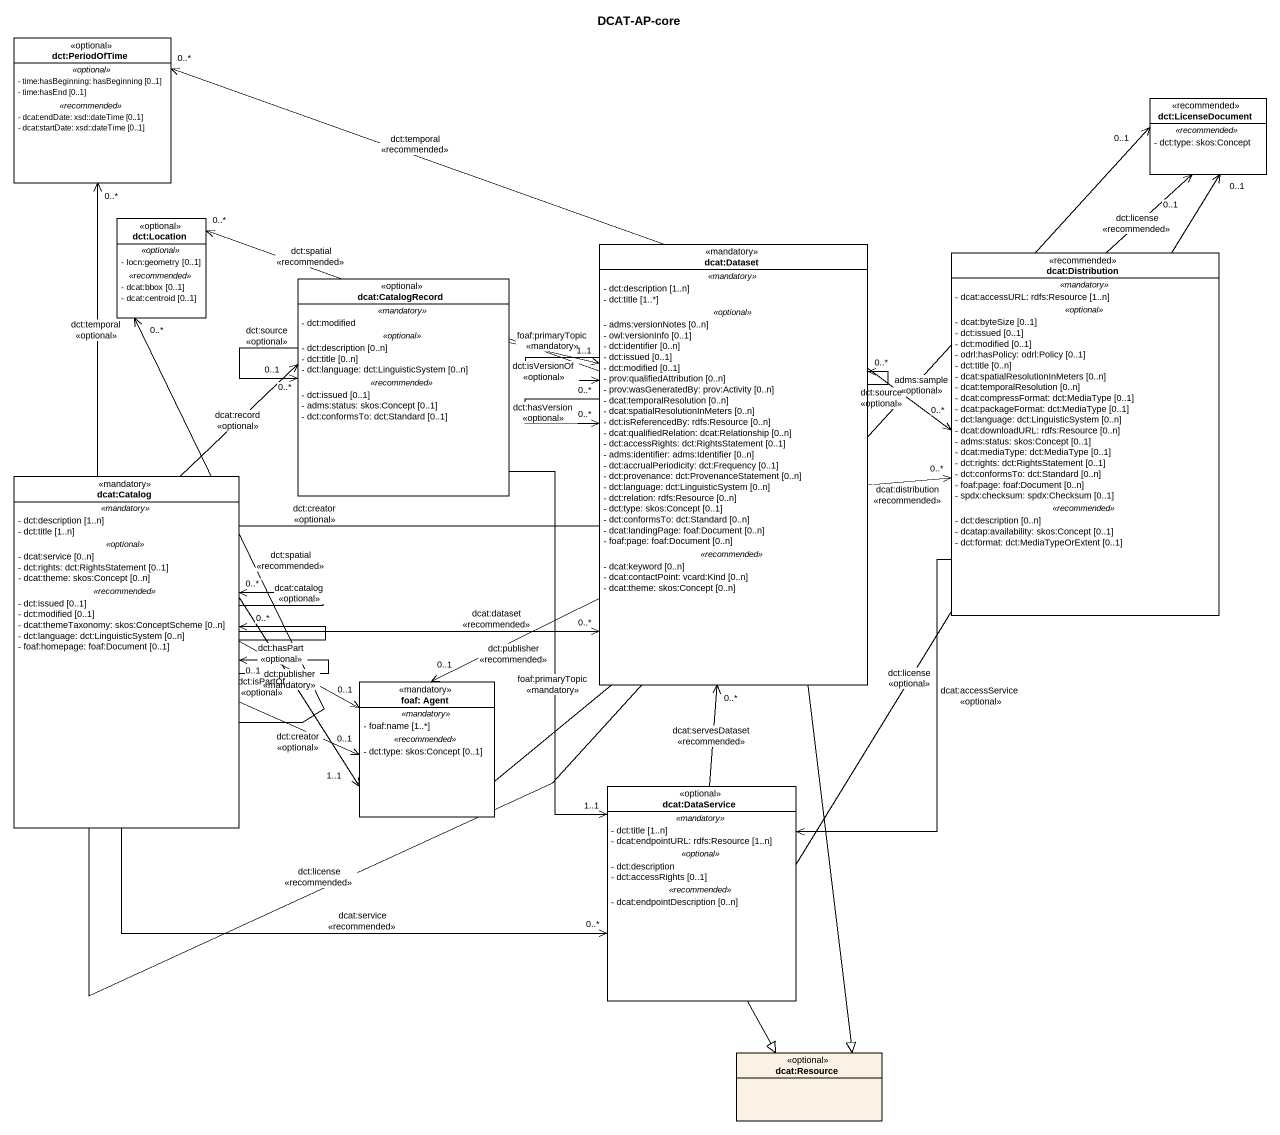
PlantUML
@startuml
title DCAT-AP-core
hide circle
hide empty members
skinparam classAttributeIconSize 0
class "dct:PeriodOfTime" as dct_PeriodOfTime <<optional>> #FFFFFF {
  .. <<optional>> ..
  - time:hasBeginning: hasBeginning [0..1]
  - time:hasEnd [0..1]
  .. <<recommended>> ..
  - dcat:endDate: xsd::dateTime [0..1]
  - dcat:startDate: xsd::dateTime [0..1]
}
class "dct:LicenseDocument" as dct_LicenseDocument <<recommended>> #FFFFFF {
  .. <<recommended>> ..
  - dct:type: skos:Concept
}
class "dct:Location" as dct_Location <<optional>> #FFFFFF {
  .. <<optional>> ..
  - locn:geometry [0..1]
  .. <<recommended>> ..
  - dcat:bbox [0..1]
  - dcat:centroid [0..1]
}
class "dcat:Dataset" as dcat_Dataset <<mandatory>> #FFFFFF {
  .. <<mandatory>> ..
  - dct:description [1..n]
  - dct:title [1..*]
  .. <<optional>> ..
  - adms:versionNotes [0..n]
  - owl:versionInfo [0..1]
  - dct:identifier [0..n]
  - dct:issued [0..1]
  - dct:modified [0..1]
  - prov:qualifiedAttribution [0..n]
  - prov:wasGeneratedBy: prov:Activity [0..n]
  - dcat:temporalResolution [0..n]
  - dcat:spatialResolutionInMeters [0..n]
  - dct:isReferencedBy: rdfs:Resource [0..n]
  - dcat:qualifiedRelation: dcat:Relationship [0..n]
  - dct:accessRights: dct:RightsStatement [0..1]
  - adms:identifier: adms:Identifier [0..n]
  - dct:accrualPeriodicity: dct:Frequency [0..1]
  - dct:provenance: dct:ProvenanceStatement [0..n]
  - dct:language: dct:LinguisticSystem [0..n]
  - dct:relation: rdfs:Resource [0..n]
  - dct:type: skos:Concept [0..1]
  - dct:conformsTo: dct:Standard [0..n]
  - dcat:landingPage: foaf:Document [0..n]
  - foaf:page: foaf:Document [0..n]
  .. <<recommended>> ..
  - dcat:keyword [0..n]
  - dcat:contactPoint: vcard:Kind [0..n]
  - dcat:theme: skos:Concept [0..n]
}
class "dcat:CatalogRecord" as dcat_CatalogRecord <<optional>> #FFFFFF {
  .. <<mandatory>> ..
  - dct:modified
  .. <<optional>> ..
  - dct:description [0..n]
  - dct:title [0..n]
  - dct:language: dct:LinguisticSystem [0..n]
  .. <<recommended>> ..
  - dct:issued [0..1]
  - adms:status: skos:Concept [0..1]
  - dct:conformsTo: dct:Standard [0..1]
}
class "dcat:Distribution" as dcat_Distribution <<recommended>> #FFFFFF {
  .. <<mandatory>> ..
  - dcat:accessURL: rdfs:Resource [1..n]
  .. <<optional>> ..
  - dcat:byteSize [0..1]
  - dct:issued [0..1]
  - dct:modified [0..1]
  - odrl:hasPolicy: odrl:Policy [0..1]
  - dct:title [0..n]
  - dcat:spatialResolutionInMeters [0..n]
  - dcat:temporalResolution [0..n]
  - dcat:compressFormat: dct:MediaType [0..1]
  - dcat:packageFormat: dct:MediaType [0..1]
  - dct:language: dct:LinguisticSystem [0..n]
  - dcat:downloadURL: rdfs:Resource [0..n]
  - adms:status: skos:Concept [0..1]
  - dcat:mediaType: dct:MediaType [0..1]
  - dct:rights: dct:RightsStatement [0..1]
  - dct:conformsTo: dct:Standard [0..n]
  - foaf:page: foaf:Document [0..n]
  - spdx:checksum: spdx:Checksum [0..1]
  .. <<recommended>> ..
  - dct:description [0..n]
  - dcatap:availability: skos:Concept [0..1]
  - dct:format: dct:MediaTypeOrExtent [0..1]
}
class "dcat:Catalog" as dcat_Catalog <<mandatory>> #FFFFFF {
  .. <<mandatory>> ..
  - dct:description [1..n]
  - dct:title [1..n]
  .. <<optional>> ..
  - dcat:service [0..n]
  - dct:rights: dct:RightsStatement [0..1]
  - dcat:theme: skos:Concept [0..n]
  .. <<recommended>> ..
  - dct:issued [0..1]
  - dct:modified [0..1]
  - dcat:themeTaxonomy: skos:ConceptScheme [0..n]
  - dct:language: dct:LinguisticSystem [0..n]
  - foaf:homepage: foaf:Document [0..1]
}
class "foaf: Agent" as foaf_Agent <<mandatory>> #FFFFFF {
  .. <<mandatory>> ..
  - foaf:name [1..*]
  .. <<recommended>> ..
  - dct:type: skos:Concept [0..1]
}
class "dcat:DataService" as dcat_DataService <<optional>> #FFFFFF {
  .. <<mandatory>> ..
  - dct:title [1..n]
  - dcat:endpointURL: rdfs:Resource [1..n]
  .. <<optional>> ..
  - dct:description
  - dct:accessRights [0..1]
  .. <<recommended>> ..
  - dcat:endpointDescription [0..n]
}
class "dcat:Resource" as dcat_Resource <<optional>>
dcat_Dataset -left-> "0..*" dct_PeriodOfTime : dct:temporal\n<<recommended>>
dcat_Dataset -left-> "0..*" dct_Location : dct:spatial\n<<recommended>>
dcat_Dataset --> "0..*" dcat_Dataset : dct:source\n<<optional>>
dcat_Dataset --> "0..*" dcat_Dataset : dct:hasVersion\n<<optional>>
dcat_Dataset --> "0..*" dcat_Dataset : dct:isVersionOf\n<<optional>>
dcat_Dataset -right-> "0..*" dcat_Distribution : adms:sample\n<<optional>>
dcat_Dataset -right-> "0..*" dcat_Distribution : dcat:distribution\n<<recommended>>
dcat_Dataset -- foaf_Agent
dcat_Dataset --> "0..1" foaf_Agent : dct:publisher\n<<recommended>>
dcat_Dataset --> "0..1" foaf_Agent : dct:creator\n<<optional>>
dcat_Dataset --|> dcat_Resource
dcat_CatalogRecord -right-> "1..1" dcat_Dataset : foaf:primaryTopic\n<<mandatory>>
dcat_CatalogRecord --> "0..1" dcat_CatalogRecord : dct:source\n<<optional>>
dcat_CatalogRecord --> "1..1" dcat_DataService : foaf:primaryTopic\n<<mandatory>>
dcat_Distribution -up-> "0..1" dct_LicenseDocument : dct:license\n<<recommended>>
dcat_Distribution --> dcat_DataService : dcat:accessService\n<<optional>>
dcat_Catalog -up-> "0..*" dct_PeriodOfTime : dct:temporal\n<<optional>>
dcat_Catalog -right-> "0..1" dct_LicenseDocument : dct:license\n<<recommended>>
dcat_Catalog -up-> "0..*" dct_Location : dct:spatial\n<<recommended>>
dcat_Catalog -right-> "0..*" dcat_Dataset : dcat:dataset\n<<recommended>>
dcat_Catalog -up-> "0..*" dcat_CatalogRecord : dcat:record\n<<optional>>
dcat_Catalog --> "0..*" dcat_Catalog : dct:hasPart\n<<optional>>
dcat_Catalog --> "0..1" dcat_Catalog : dct:isPartOf\n<<optional>>
dcat_Catalog --> "0..*" dcat_Catalog : dcat:catalog\n<<optional>>
dcat_Catalog -right-> "1..1" foaf_Agent : dct:publisher\n<<mandatory>>
dcat_Catalog -right-> "0..1" foaf_Agent : dct:creator\n<<optional>>
dcat_Catalog -right-> "0..*" dcat_DataService : dcat:service\n<<recommended>>
dcat_DataService -up-> "0..1" dct_LicenseDocument : dct:license\n<<optional>>
dcat_DataService -up-> "0..*" dcat_Dataset : dcat:servesDataset\n<<recommended>>
dcat_DataService --|> dcat_Resource
@enduml
